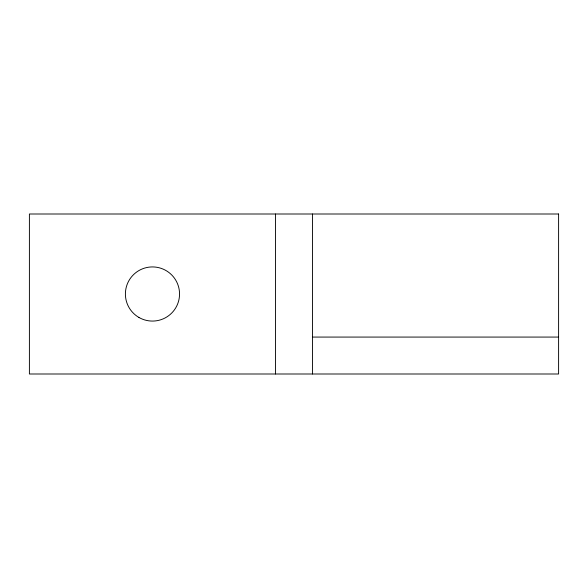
<?xml version="1.0" encoding="UTF-8"?>
<svg xmlns="http://www.w3.org/2000/svg" width="588" height="588" viewBox="0 0 588 588"><rect width="100%" height="100%" fill="white"/><g stroke="black" fill="none" stroke-linecap="round" stroke-linejoin="round"><path stroke-width="0.88" d="M312.463 337.071L558.6 337.071M312.463 214.003L312.463 373.997M275.537 214.003L275.537 373.997M558.6 214.003L29.4 214.003L29.4 373.997L558.6 373.997L558.6 214.003M138.93 317.446A27.077 27.077 0 0 0 179.546 294A27.077 27.077 0 0 0 138.93 270.553A27.077 27.077 0 0 0 138.93 317.446"/></g></svg>
